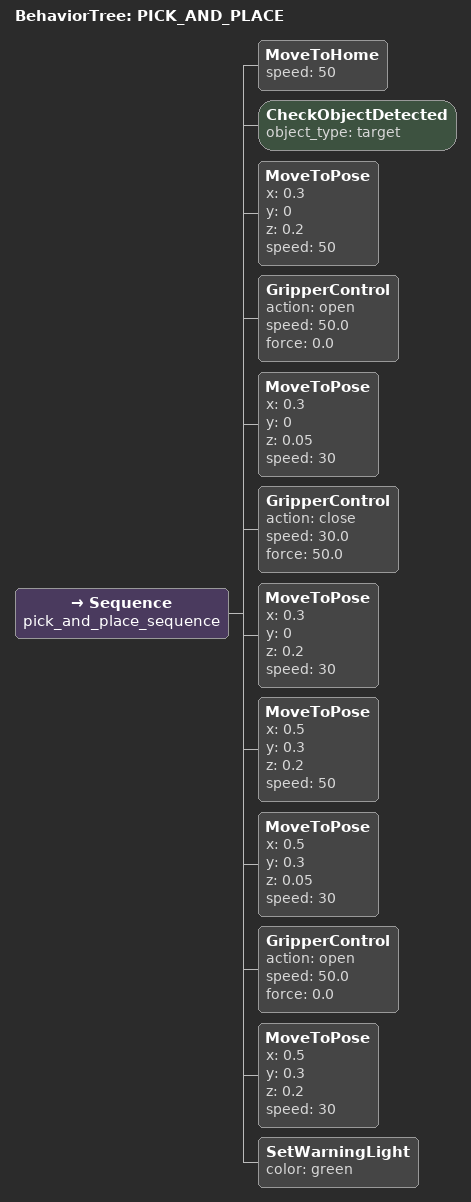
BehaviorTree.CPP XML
<?xml version="1.0"?>
<root BTCPP_format="3" main_tree_to_execute="PICK_AND_PLACE">
    <BehaviorTree ID="PICK_AND_PLACE">
        <Sequence name="pick_and_place_sequence">
            <!-- 移动到初始位置 -->
            <MoveToHome speed="50"/>

            <!-- 检查是否检测到物体 -->
            <CheckObjectDetected object_type="target"/>

            <!-- 移动到抓取位置 -->
            <MoveToPose x="0.3" y="0" z="0.2" speed="50"/>

            <!-- 打开夹爪 -->
            <GripperControl action="open" speed="50.0" force="0.0"/>

            <!-- 下降到抓取高度 -->
            <MoveToPose x="0.3" y="0" z="0.05" speed="30"/>

            <!-- 关闭夹爪抓取物体 -->
            <GripperControl action="close" speed="30.0" force="50.0"/>

            <!-- 抬起物体 -->
            <MoveToPose x="0.3" y="0" z="0.2" speed="30"/>

            <!-- 移动到放置位置 -->
            <MoveToPose x="0.5" y="0.3" z="0.2" speed="50"/>

            <!-- 下降到放置高度 -->
            <MoveToPose x="0.5" y="0.3" z="0.05" speed="30"/>

            <!-- 打开夹爪释放物体 -->
            <GripperControl action="open" speed="50.0" force="0.0"/>

            <!-- 抬起机械臂 -->
            <MoveToPose x="0.5" y="0.3" z="0.2" speed="30"/>

            <!-- 设置状态灯 -->
            <SetWarningLight color="green"/>
        </Sequence>
    </BehaviorTree>
</root>
